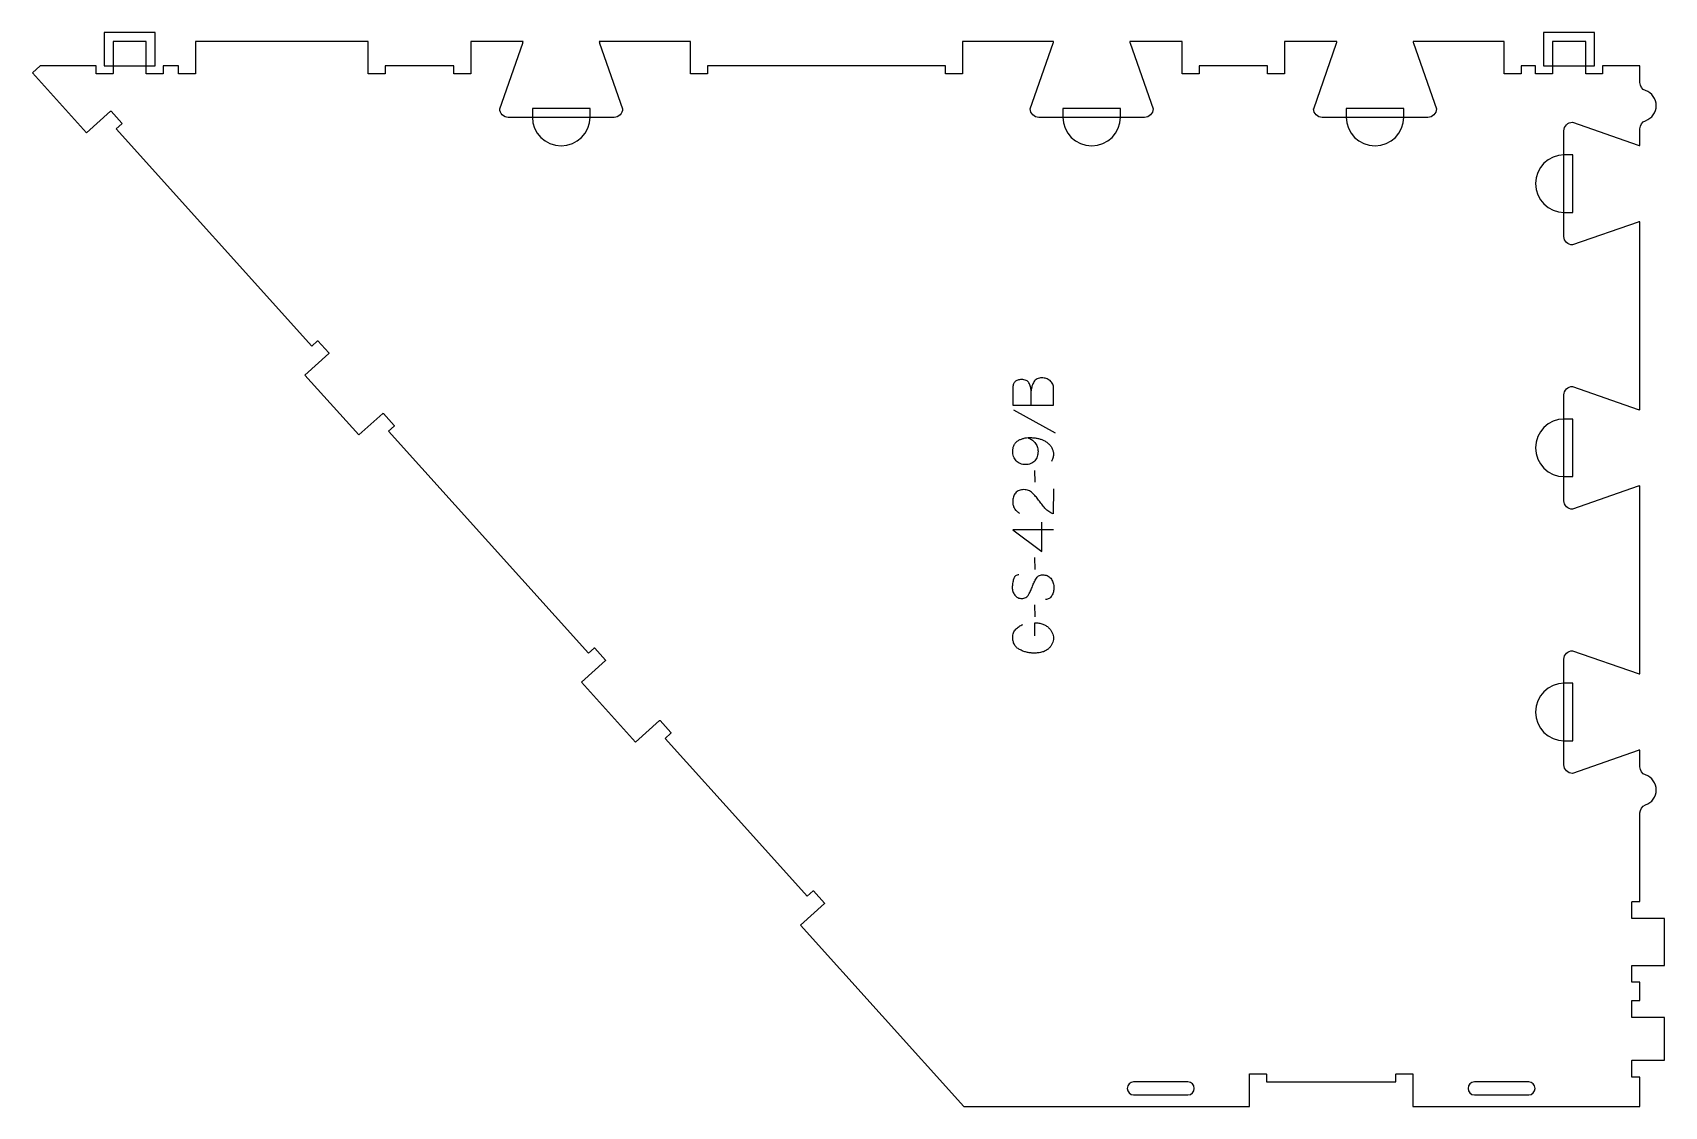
# Model space of a CAD drawing. Extents: x 0 to 1203, y 0 to 792.
import ezdxf

# ---------------------------------------------------------------- set-up
doc = ezdxf.new("R2010")
doc.units = 0
for name, color, linetype in [('1_ANYTOOL_1MMDEEP_LABELS_S', 2, 'CONTINUOUS'), ('3_ANYTOOL_CUTTHROUGH_INSID', 4, 'CONTINUOUS'), ('4_ANYTOOL_CUTTHROUGH_OUTSI', 5, 'CONTINUOUS'), ('5_ANYTOOL_HALF_MILL_9MM_IN', 3, 'CONTINUOUS')]:
    doc.layers.add(name, color=color, linetype=linetype)

msp = doc.modelspace()

# ---------------------------------------------------------------- linework, layer by layer
at = {"layer": '1_ANYTOOL_1MMDEEP_LABELS_S'}
for p, q in [((723.025932, 513.889556), (753.79736, 496.703842)), ((738.668789, 469.103842), (738.754503, 460.318128)), ((743.89736, 409.189556), (743.89736, 430.960985)), ((738.668789, 404.903842), (738.754503, 396.118128)), ((738.668789, 369.846699), (738.754503, 361.060985))]:
    msp.add_line(p, q, dxfattribs=at)
for points in [[(722.554503, 517.318128), (752.554503, 517.318128), (752.554503, 527.003842), (752.640217, 529.532413, 0.048381), (752.536302, 531.211307, 0.066146), (752.056289, 532.816342, 0.067079), (751.207618, 534.180105, 0.057042), (750.04736, 535.296699, 0.037099), (748.676119, 536.191371, 0.042913), (747.181289, 536.855628, 0.043052), (745.625641, 537.246788, 0.040094), (744.025932, 537.37527, 0.045096), (742.229315, 537.212899, 0.070597), (740.527717, 536.646699, 0.073303), (739.198679, 535.720721, 0.067093), (738.175932, 534.460985, 0.063103), (736.750986, 531.286475, 0.053716), (736.09736, 527.860985)], [(736.225932, 517.318128), (736.09736, 527.860985, 0.046847), (735.620912, 530.809687, 0.060102), (734.533075, 533.582413, 0.086388), (733.662948, 534.689115, 0.076384), (732.481289, 535.46277, 0.070405), (730.793539, 535.960239, 0.036531), (729.025932, 536.089556, 0.031885), (727.590674, 535.997935, 0.051083), (726.194682, 535.671699, 0.053001), (725.108123, 535.163412, 0.064647), (724.17236, 534.418128, 0.064346), (723.446796, 533.444836, 0.050037), (722.958967, 532.328842, 0.048317), (722.642685, 530.884285, 0.029756), (722.554503, 529.403842), (722.554503, 517.318128)], [(731.940217, 473.389556, -0.040355), (729.964882, 473.549247, -0.055523), (728.061646, 474.080628, -0.056647), (726.456365, 474.950046, -0.055146), (725.083075, 476.153842, -0.049075), (723.97973, 477.627055, -0.04965), (723.186646, 479.28777, -0.048973), (722.702798, 481.195032, -0.037662), (722.554503, 483.160985, -0.043877), (722.766499, 485.572146, -0.070253), (723.513432, 487.859199, -0.073302), (724.727703, 489.625403, -0.068908), (726.390217, 490.982413, -0.035863), (728.376692, 492.00468, -0.03549), (730.488432, 492.734199, -0.035312), (732.780125, 493.177501, -0.03013), (735.111646, 493.318128, -0.014893), (736.474101, 493.277537, -0.010384), (737.833075, 493.168128, -0.008363), (739.112686, 493.016651, -0.015712), (740.383075, 492.803842, -0.031684), (742.77451, 492.240768, -0.036749), (745.065217, 491.357413, -0.036911), (747.12763, 490.189374, -0.036445), (748.99736, 488.732413, -0.047628), (750.522084, 487.065252, -0.057034), (751.665217, 485.121699, -0.057024), (752.340189, 482.968733, -0.047505), (752.554503, 480.718128, -0.070437), (752.185579, 478.11229, -0.082548), (751.054503, 475.746699)], [(733.69736, 493.27527, -0.065468), (736.484191, 491.778638, -0.050402), (738.861646, 489.67527, -0.050491), (739.883166, 488.317132, -0.049967), (740.613432, 486.782413, -0.049164), (741.061318, 484.998807, -0.036961), (741.19736, 483.160985, -0.035579), (741.056496, 481.183893, -0.047416), (740.592003, 479.260985, -0.048195), (739.837407, 477.607309, -0.049749), (738.775932, 476.132413, -0.058696), (737.436609, 474.933103, -0.057929), (735.856289, 474.07527, -0.056403), (733.934329, 473.545627, -0.039073), (731.940217, 473.389556)], [(752.511646, 455.389556), (752.468789, 437.089556, -0.034491), (750.721457, 437.752334, -0.037732), (749.088432, 438.659199, -0.037744), (747.613796, 439.798493, -0.03482), (746.318789, 441.139556, -0.00859), (743.920206, 444.098781, -0.008791), (741.625932, 447.139556, 0.020588), (739.392489, 449.958845, 0.025206), (736.911646, 452.560985, 0.046908), (735.610404, 453.58158, 0.051091), (734.136646, 454.328842, 0.050722), (732.488471, 454.777575, 0.041139), (730.783075, 454.918128, 0.039396), (728.975489, 454.775483, 0.058519), (727.236646, 454.285985, 0.060358), (725.82953, 453.495427, 0.061397), (724.654503, 452.389556, 0.048006), (723.732544, 451.033599, 0.045901), (723.079503, 449.528842, 0.045216), (722.676943, 447.788781, 0.034258), (722.554503, 446.003842, 0.055622), (722.84849, 443.369271, 0.079896), (723.829503, 440.92527, 0.080617), (725.495203, 438.955883, 0.060287), (727.654503, 437.518128)], [(727.140217, 392.089556, 0.071867), (725.803611, 391.896443, 0.100684), (724.62236, 391.269913, 0.047558), (724.14591, 390.79536, 0.038563), (723.757182, 390.24536, 0.037928), (723.409713, 389.548172, 0.026634), (723.154503, 388.810985, 0.028461), (722.46852, 385.787651, 0.041577), (722.211646, 382.703842, 0.036938), (722.322786, 381.201482, 0.041531), (722.667003, 379.735985, 0.041583), (723.244212, 378.358608, 0.038125), (724.033075, 377.089556, 0.057611), (725.024979, 376.019403, 0.065808), (726.245575, 375.22527, 0.06469), (727.705129, 374.747774, 0.046778), (729.240217, 374.603842, 0.052235), (730.79006, 374.766198, 0.075448), (732.240217, 375.310985, 0.076671), (733.41327, 376.227077, 0.061023), (734.29736, 377.432413, 0.021951), (735.824706, 380.461267, 0.018213), (737.104503, 383.603842, -0.02405), (738.409965, 386.705326, -0.02981), (740.040217, 389.646699, -0.068439), (741.006148, 390.788001, -0.079282), (742.258075, 391.596699, -0.076308), (743.836757, 392.021699, -0.047772), (745.483075, 392.046699, -0.046243), (747.164034, 391.753464, -0.06359), (748.73486, 391.103842, -0.064671), (750.019049, 390.131018, -0.057073), (751.033075, 388.87527, -0.067522), (752.395985, 385.906962, -0.070793), (752.89736, 382.682413, -0.064027), (752.534845, 379.543398, -0.070447), (751.354503, 376.618128, -0.054374), (750.50487, 375.45971, -0.074742), (749.393789, 374.560985, -0.075199), (748.08741, 374.037977, -0.057737), (746.683075, 373.87527)], [(738.754503, 346.960985), (738.79736, 356.732413, -0.031732), (741.804762, 356.464303, -0.048764), (744.72236, 355.719913, -0.050291), (747.032868, 354.610201, -0.060119), (749.040217, 353.02527, -0.036578), (750.526634, 351.293251, -0.050793), (751.686646, 349.334199, -0.051881), (752.354391, 347.381182, -0.053919), (752.59736, 345.332413, -0.055881), (752.390416, 343.297266, -0.055271), (751.740217, 341.357413, -0.05403), (750.581024, 339.431437, -0.038531), (749.083075, 337.746699, -0.067281), (746.97206, 336.198986, -0.049165), (744.550932, 335.17527, -0.047412), (741.347013, 334.502344, -0.028075), (738.068789, 334.318128, -0.03109), (735.377209, 334.485654, -0.031496), (732.727717, 334.98777, -0.031425), (730.099473, 335.838643, -0.02824), (727.590217, 336.996699, -0.064555), (725.438693, 338.525502, -0.078906), (723.813432, 340.591342, -0.076878), (722.838882, 343.214943, -0.050594), (722.554503, 346.018128, -0.039946), (722.6873, 347.677689, -0.052714), (723.12236, 349.280628, -0.053511), (723.837695, 350.663825, -0.05153), (724.825932, 351.868128, -0.040443), (727.249073, 353.908351, -0.04035), (729.968789, 355.532413)]]:
    msp.add_lwpolyline(points, format="xyb", dxfattribs=at)
msp.add_lwpolyline([(752.554503, 425.17527), (722.511646, 425.218128), (743.89736, 409.189556)], dxfattribs=at)
at = {"layer": '3_ANYTOOL_CUTTHROUGH_INSID'}
for points in [[(851.682228, 8.500009, 1), (851.682228, 18.000009), (811.682228, 18.000009, 1), (811.682228, 8.500009)], [(1062.947993, 8.500009), (1102.947993, 8.500009, 1), (1102.947993, 18.000009), (1062.947993, 18.000009, 1)]]:
    msp.add_lwpolyline(points, format="xyb", close=True, dxfattribs=at)
at = {"layer": '4_ANYTOOL_CUTTHROUGH_OUTSI'}
msp.add_lwpolyline([(686.462085, 0), (739.344769, 0), (897.065111, 0.000009), (897.065111, 23.750009, -0.414214), (897.315111, 24.000009), (909.315111, 24.000009, -0.414214), (909.565111, 23.750009), (909.565111, 18.000009), (1005.065111, 18.00001), (1005.065111, 23.75001, -0.414214), (1005.315111, 24.00001), (1017.315111, 24.00001, -0.414214), (1017.565111, 23.75001), (1017.565111, 0.00001), (1184.954114, 0), (1184.95434, 21.5), (1179.204343, 21.5, -0.414214), (1178.954343, 21.75), (1178.954343, 33.75, -0.414214), (1179.204343, 34), (1185.204343, 34), (1202.954341, 34), (1202.954114, 65.589), (1179.204112, 65.589, -0.414214), (1178.954112, 65.839), (1178.954112, 77.839, -0.414214), (1179.204112, 78.089), (1184.954112, 78.089), (1184.954112, 91.5), (1179.204112, 91.5, -0.414214), (1178.954112, 91.75), (1178.954112, 103.75, -0.414214), (1179.204112, 104), (1202.954112, 104), (1202.954112, 138.5), (1179.204112, 138.5, -0.414214), (1178.954112, 138.75), (1178.954112, 150.75, -0.414214), (1179.204112, 151), (1184.954113, 151), (1184.954328, 203.750396), (1184.954343, 216.405228, -0.317837), (1189.121009, 222.297784, 0.317837), (1196.954343, 233.37579, 0.317837), (1189.121009, 244.453797, -0.317837), (1184.954343, 250.346353), (1184.954343, 262.744928, 0.061461), (1183.559472, 262.510161), (1135.28693, 245.614628, -0.084368), (1135.204343, 245.600592, -0.414214), (1128.954343, 251.850592), (1128.954343, 329.850592, -0.414214), (1135.204343, 336.100592, -0.084368), (1135.28693, 336.086557), (1183.570537, 319.187444, 0.060725), (1184.954343, 318.955898), (1184.954343, 457.644532, 0.061461), (1183.559472, 457.409765), (1135.28693, 440.514231, -0.084368), (1135.204343, 440.500196, -0.414214), (1128.954343, 446.750196), (1128.954343, 524.750196, -0.414214), (1135.204343, 531.000196, -0.084368), (1135.28693, 530.986161), (1183.570537, 514.087048, 0.060775), (1184.954343, 513.855645), (1184.954343, 652.544533, 0.061461), (1183.559472, 652.309766), (1135.28693, 635.414232, -0.084368), (1135.204343, 635.400197, -0.414214), (1128.954343, 641.650197), (1128.954343, 719.650197, -0.414214), (1135.204343, 725.900197, -0.084368), (1135.28693, 725.886162), (1183.570537, 708.987049, 0.060825), (1184.954343, 708.75579), (1184.954343, 721.155228, -0.317837), (1189.121009, 727.047784, 0.707107), (1189.121009, 749.203797, -0.317837), (1184.954343, 755.096353), (1184.954343, 767.499999), (1157.454343, 767.499866), (1157.454343, 761.749939, -0.414214), (1157.204343, 761.499939), (1145.204343, 761.499939, -0.414214), (1144.954343, 761.749939), (1144.954343, 785.499939), (1120.454343, 785.499939), (1120.454343, 761.749939, -0.414214), (1120.204343, 761.499939), (1108.204343, 761.499939, -0.414214), (1107.954343, 761.749939), (1107.954343, 767.49997), (1097.454343, 767.499999), (1097.454343, 761.75, -0.414214), (1097.204343, 761.5), (1085.204343, 761.5, -0.414214), (1084.954343, 761.75), (1084.954343, 785.5), (1062.167794, 785.5), (1017.762809, 785.500423, 0.061461), (1017.997576, 784.105555), (1034.893109, 735.833013, -0.084368), (1034.907144, 735.750426, -0.414214), (1028.657144, 729.500426), (950.657144, 729.500426, -0.414214), (944.407144, 735.750426, -0.084368), (944.42118, 735.833013), (961.320293, 784.116621, 0.060766), (961.551686, 785.500211), (922.954343, 785.500001), (922.954343, 761.75, -0.414214), (922.704343, 761.5), (910.704343, 761.5, -0.414214), (910.454343, 761.75), (910.454343, 767.5), (859.954343, 767.5), (859.954343, 761.75, -0.414214), (859.704343, 761.5), (847.704343, 761.5, -0.414214), (847.454343, 761.75), (847.454343, 785.5), (808.856809, 785.5, 0.061461), (809.091576, 784.10513), (825.987109, 735.832588, -0.084368), (826.001144, 735.75, -0.414214), (819.751144, 729.5), (741.751144, 729.5, -0.414214), (735.501144, 735.75, -0.084368), (735.51518, 735.832588), (752.414293, 784.116195, 0.060775), (752.645695, 785.500006), (685.454343, 785.501697), (685.454343, 761.751703, -0.414214), (685.204343, 761.501703), (673.204343, 761.501703, -0.414214), (672.954343, 761.751703), (672.954343, 767.501703), (497.454343, 767.501703), (497.454343, 761.751703, -0.414214), (497.204343, 761.501703), (485.204343, 761.501703, -0.414214), (484.954343, 761.751703), (484.954343, 785.501276), (417.762809, 785.500853, 0.061461), (417.997576, 784.105981), (434.893109, 735.833439, -0.084368), (434.907144, 735.750851, -0.414214), (428.657144, 729.500851), (350.657144, 729.500851, -0.414214), (344.407144, 735.750851, -0.084368), (344.42118, 735.833439), (361.320293, 784.117046, 0.060775), (361.551695, 785.500851), (322.954343, 785.500851), (322.954343, 761.750851, -0.414214), (322.704343, 761.500851), (310.704343, 761.500851, -0.414214), (310.454343, 761.750851), (310.454343, 767.500851), (259.954343, 767.500851), (259.954343, 761.750851, -0.414214), (259.704343, 761.500851), (247.704343, 761.500851, -0.414214), (247.454343, 761.750851), (247.454343, 785.500853), (120.090702, 785.501711), (120.090702, 761.751713, -0.414214), (119.840702, 761.501713), (107.840702, 761.501713, -0.414214), (107.590702, 761.751713), (107.590702, 767.501688), (96.260244, 767.500548), (96.260244, 761.750523, -0.414214), (96.010244, 761.500523), (84.010244, 761.500523, -0.414214), (83.760244, 761.750523), (83.760244, 785.500525), (59.260244, 785.50069), (59.260244, 761.750692, -0.414214), (59.010244, 761.500692), (47.010244, 761.500692, -0.414214), (46.760244, 761.750692), (46.760244, 767.500688), (5.671191, 767.499998), (0, 762.393634), (39.813271, 718.176517), (57.462961, 734.068369, -0.414214), (57.81603, 734.049866), (65.845597, 725.132128, -0.414214), (65.827093, 724.779059), (61.554011, 720.931558), (205.751656, 560.783848), (210.024739, 564.631349, -0.414214), (210.377808, 564.612845), (218.407375, 555.695108, -0.414214), (218.388872, 555.342039), (200.739182, 539.450187), (240.552453, 495.23307), (258.202143, 511.124922, -0.414214), (258.555211, 511.106418), (266.584779, 502.18868, -0.414214), (266.566275, 501.835611), (262.293192, 497.98811), (409.724499, 334.249056), (413.997582, 338.096557, -0.414214), (414.350651, 338.078053), (422.380218, 329.160315, -0.414214), (422.361715, 328.807246), (404.712025, 312.915394), (444.525296, 268.698277), (462.174986, 284.590129, -0.414214), (462.528055, 284.571626), (470.557622, 275.653888, -0.414214), (470.539118, 275.300819), (466.266036, 271.453318), (527.075754, 203.917284), (571.080312, 155.045021), (575.353394, 158.892521, -0.414214), (575.706463, 158.874018), (583.73603, 149.95628, -0.414214), (583.717527, 149.603211), (566.067837, 133.711359)], format="xyb", close=True, dxfattribs=at)
at = {"layer": '5_ANYTOOL_HALF_MILL_9MM_IN'}
for points in [[(58.760244, 767.500692), (84.260244, 767.500692), (90.260244, 767.500692), (90.260244, 785.740481), (90.260286, 792.000481), (52.760286, 792.000734), (52.760244, 785.740734), (52.760244, 767.500692)], [(1119.954343, 767.55787), (1145.454343, 767.55787), (1151.454343, 767.55787), (1151.454343, 785.739939), (1151.454343, 791.999939), (1120.214343, 791.999939), (1113.954343, 791.999939), (1113.954343, 767.55787)]]:
    msp.add_lwpolyline(points, close=True, dxfattribs=at)
for points in [[(368.407345, 729.750851, 1), (410.907345, 729.750851), (410.907345, 736.000851), (368.407345, 736.000851)], [(759.501345, 729.75, 1), (802.001345, 729.75), (802.001345, 736), (759.501345, 736)], [(968.40734, 729.75, 1), (1010.90734, 729.75), (1010.90734, 736), (968.40734, 736)], [(1129.454343, 701.9), (1129.204343, 701.9, 1), (1129.204343, 659.4), (1135.454343, 659.4), (1135.454343, 701.9)], [(1129.454343, 507), (1129.204343, 507, 1), (1129.204343, 464.5), (1135.454343, 464.5), (1135.454343, 507)], [(1129.454343, 312.1), (1129.204343, 312.1, 1), (1129.204343, 269.6), (1135.454343, 269.6), (1135.454343, 312.1)]]:
    msp.add_lwpolyline(points, format="xyb", close=True, dxfattribs=at)

doc.saveas('drawing.dxf')
